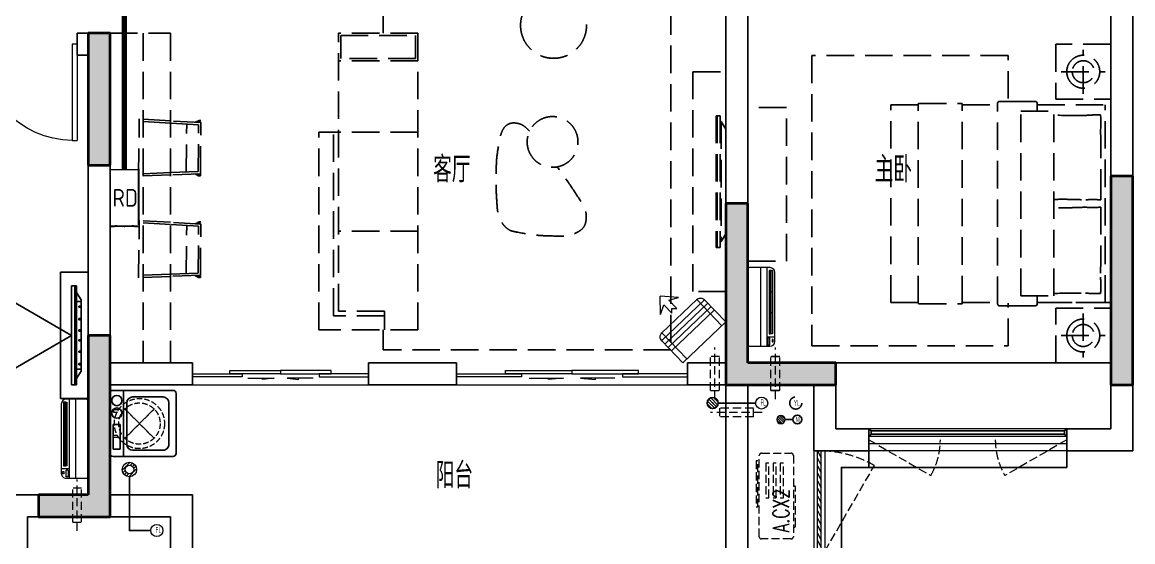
# Model space of a CAD drawing. Extents: x 3753737 to 4713801, y -857380 to 24339.
# Drawn here: x 4080914 to 4091013, y -768450 to -763723 of the extents above; entities that cross this region are included whole.
import ezdxf
from ezdxf.enums import TextEntityAlignment as Align

# ---------------------------------------------------------------- set-up
doc = ezdxf.new("R2010")
doc.units = 0
doc.header["$LTSCALE"] = 1000
doc.header["$MEASUREMENT"] = 0
for name, pattern in [('$1$DASH', [0.35, 0.25, -0.1]), ('A户型$0$DASH', [0.35, 0.25, -0.1]), ('DASH', [0.35, 0.25, -0.1]), ('HIDDEN', [0.375, 0.25, -0.125])]:
    doc.linetypes.add(name, pattern=pattern)
doc.layers.get('0').update_dxf_attribs({"linetype": 'CONTINUOUS'})
for name, color, linetype in [('!!电气', 1, 'CONTINUOUS'), ('3-栏杆1', 252, 'CONTINUOUS'), ('3.5方案汇报，与郭总、侯月琴确定户型_t8$0$2020.03.04 -1安徽标准化洋房户型(UA）_t8_t8$0$fur', 252, 'CONTINUOUS'), ('3.5方案汇报，与郭总、侯月琴确定户型_t8$0$2020.03.04 -1安徽标准化洋房户型(UA）_t8_t8$0$FURN', 252, 'CONTINUOUS'), ('3.5方案汇报，与郭总、侯月琴确定户型_t8$0$2020.03.04 -1安徽标准化洋房户型(UA）_t8_t8$0$看线', 154, 'CONTINUOUS'), ('5fur', 175, 'CONTINUOUS'), ('LVTRY', 252, 'CONTINUOUS'), ('VPIPE-凝结', 150, 'CONTINUOUS'), ('VPIPE-雨水', 4, 'DASH'), ('WALL', 252, 'CONTINUOUS'), ('WIRE-综合布线', 5, 'DASH'), ('看线', 185, 'CONTINUOUS')]:
    doc.layers.add(name, color=color, linetype=linetype)
for name, color, linetype, lineweight in [('COLUMN', 252, 'CONTINUOUS', 40), ('EQUIP-消防', 3, 'CONTINUOUS', 20), ('EQUIP_地漏', 7, 'CONTINUOUS', 18), ('PUB_HATCH', 8, 'CONTINUOUS', 9), ('PUB_TEXT', 7, 'CONTINUOUS', 20), ('VPIPE-废水', 31, 'TG_F', 18), ('WINDOW', 146, 'CONTINUOUS', 20), ('平面-空调室内机', 176, 'CONTINUOUS', 9), ('平面-空调预留孔', 252, 'CONTINUOUS', 15), ('粉刷', 251, 'CONTINUOUS', 9)]:
    doc.layers.add(name, color=color, linetype=linetype, lineweight=lineweight)
doc.styles.add('_TCH_DIM', font='SIMPLEX', dxfattribs={"bigfont": 'GBCBIG'})
doc.styles.get("Standard").update_dxf_attribs({"font": 'gbenor.shx', "bigfont": 'gbcbig.shx'})
doc.styles.add('TG_LINETYPE', font='SIMPLEX', dxfattribs={"width": 0.8, "height": 3, "bigfont": 'HZTXT'})
doc.linetypes.add('TG_F', pattern='A,2,-0.3,["F",TG_LINETYPE,S=0.1,R=0,X=-0.23,Y=-0.15],0', length=2.3)

# ---------------------------------------------------------------- blocks, each defined once
blk = doc.blocks.new('GFDGFSDFGD')
at = {"layer": 'PUB_HATCH'}
for points in [[(461417, 368724), (461217, 368724), (461217, 367524), (461417, 367524)], [(470717, 367424), (470517, 367424), (470517, 365524), (470717, 365524)], [(468017, 365524), (468017, 365724), (467217, 365724), (467217, 367174), (467017, 367174), (467017, 365524)], [(460767, 364324), (461417, 364324), (461417, 365974), (461217, 365974), (461217, 364524), (460767, 364524)]]:
    blk.add_hatch(color=256, dxfattribs=at).paths.add_polyline_path(points)
at = {"layer": 'COLUMN', "color": 252}
for p, q in [((461417, 368724), (461217, 368724)), ((461217, 368724), (461217, 367524)), ((461417, 367524), (461417, 368724)), ((461217, 367524), (461417, 367524)), ((470717, 367424), (470517, 367424)), ((470517, 367424), (470517, 365524)), ((470717, 365524), (470717, 367424)), ((467217, 367174), (467017, 367174)), ((467017, 367174), (467017, 365524)), ((467217, 365724), (467217, 367174)), ((461417, 365974), (461217, 365974)), ((461217, 365974), (461217, 364524)), ((461417, 364324), (461417, 365974)), ((468017, 365724), (467217, 365724)), ((468017, 365524), (468017, 365724)), ((467017, 365524), (468017, 365524)), ((470517, 365524), (470717, 365524)), ((461217, 364524), (460767, 364524)), ((460767, 364524), (460767, 364324)), ((460767, 364324), (461417, 364324))]:
    blk.add_line(p, q, dxfattribs=at)
blk = doc.blocks.new('dongkong')
at = {"layer": '平面-空调预留孔', "color": 8, "linetype": 'HIDDEN', "ltscale": 0.3}
for p, q in [((-603796, 210900), (-603796, 210431)), ((-603836, 210821), (-603836, 210511)), ((-603836, 210821), (-603756, 210821)), ((-603756, 210821), (-603756, 210511))]:
    blk.add_line(p, q, dxfattribs=at)
blk.add_lwpolyline([(-603756, 210511), (-603836, 210511)], dxfattribs=at)
blk = doc.blocks.new('A$C001338C2')
at = {"color": 8}
for p, q in [((845, 304), (55, 304)), ((109, 215), (109, 304)), ((0, 249), (0, 22)), ((900, 22), (900, 249)), ((22, 0), (878, 0))]:
    blk.add_line(p, q, dxfattribs=at)
at = {"color": 8, "lineweight": 5}
for p, q in [((865, 279), (144, 279)), ((144, 279), (144, 266)), ((387, 279), (144, 279)), ((144, 279), (144, 253)), ((144, 266), (865, 266)), ((144, 240), (144, 253)), ((144, 253), (865, 253)), ((387, 240), (387, 279)), ((865, 279), (622, 279)), ((622, 279), (622, 240)), ((865, 253), (865, 279)), ((865, 266), (865, 240)), ((900, 215), (0, 215)), ((900, 143), (0, 143)), ((865, 240), (144, 240)), ((622, 240), (387, 240))]:
    blk.add_line(p, q, dxfattribs=at)
at = {"color": 8}
for points in [[(73, 275), (57, 275, -0.414214), (51, 281), (51, 283, -0.414214), (57, 289), (73, 289, -0.414214), (79, 283), (79, 281, -0.414214)], [(89, 226), (22, 226, -0.414214), (17, 232), (17, 243, -0.414214), (22, 249), (89, 249, -0.414214), (95, 243), (95, 232, -0.414214)]]:
    blk.add_lwpolyline(points, format="xyb", close=True, dxfattribs=at)
for centre, radius, start, end in [((55, 249), 55, 90, 180), ((845, 249), 55, 360, 90), ((22, 22), 22, 180, 270), ((878, 22), 22, 270, 360)]:
    blk.add_arc(centre, radius, start, end, dxfattribs=at)
blk = doc.blocks.new('$lvtry$00000171')
for p, q in [((-74, 11), (-11, 74)), ((-70, -27), (27, 70)), ((-53, -53), (53, 53)), ((-27, -70), (70, 27)), ((11, -74), (74, -11))]:
    blk.add_line(p, q)
blk.add_circle((0, 0), 75)
blk.add_point((0, 0))
blk = doc.blocks.new('$TwtSys$00000141')
at = {"color": 252}
for p, q in [((-47, 4), (-5, 46)), ((-47, 4), (-5, 46)), ((-44, -18), (18, 44)), ((-44, -18), (18, 44)), ((-33, -33), (33, 33)), ((-33, -33), (33, 33)), ((-16, -44), (44, 16)), ((-16, -44), (44, 16)), ((6, -46), (46, -6)), ((6, -46), (46, -6))]:
    blk.add_line(p, q, dxfattribs=at)
blk.add_circle((0, 0), 47, dxfattribs=at)
blk.add_circle((0, 0), 47, dxfattribs=at)
blk = doc.blocks.new('RECTANG')
for p, q in [((1, 1), (0, 1)), ((0, 1), (0, 0)), ((1, 0), (1, 1)), ((0, 0), (1, 0))]:
    blk.add_line(p, q)
blk = doc.blocks.new('洗衣机')
at = {"layer": 'LVTRY'}
for p, q in [((3790994, 243445), (3790994, 242899)), ((3791567, 243472), (3791021, 243472)), ((3791117, 243472), (3791117, 242872)), ((3791199, 243413), (3791475, 243413)), ((3791595, 242899), (3791595, 243445)), ((3791145, 242982), (3791145, 243358)), ((3791529, 243358), (3791529, 242982)), ((3791475, 242928), (3791199, 242928)), ((3791021, 242872), (3791567, 242872))]:
    blk.add_line(p, q, dxfattribs=at)
at = {"layer": 'LVTRY', "extrusion": (0, 0, -1)}
for centre, major_axis, start_param, end_param in [((3791021, 243445), (0, 27.6), -1.570796, 0), ((3791055, 243380), (0, 46.9), 3.141593, 9.424778), ((3791199, 243358), (0, 54.7), 4.712389, 6.283185), ((3791475, 243358), (0, 54.7), 0, 1.570796), ((3791567, 243445), (0, 27.6), 0, 1.570796), ((3791055, 243266), (0, 46.9), 3.141593, 9.424778), ((3791021, 242899), (0, 27.6), 3.141593, 4.712389), ((3791199, 242982), (0, 54.7), 3.141593, 4.712389), ((3791475, 242982), (0, 54.7), 1.570796, 3.141593), ((3791567, 242899), (0, 27.6), 1.570796, 3.141593)]:
    blk.add_ellipse(centre, major_axis=major_axis, ratio=0.986385, start_param=start_param, end_param=end_param, dxfattribs=at)
at = {"layer": 'LVTRY', "xscale": 63.25620569481588, "yscale": 224.5369532744355, "zscale": 64.12934308941763, "rotation": 180}
blk.add_blockref('RECTANG', (3791085, 243162), dxfattribs=at)
blk = doc.blocks.new('$TwtSys$00000543')
at = {"color": 252}
for p, q in [((-94, -9), (9, 94)), ((-9, -94), (94, 9)), ((12, 55), (42, 84)), ((40, 40), (66, 66)), ((55, 12), (84, 42)), ((-84, -42), (-55, -12)), ((-66, -66), (-40, -40)), ((-42, -84), (-12, -55))]:
    blk.add_line(p, q, dxfattribs=at)
for radius in [94, 56.4]:
    blk.add_circle((0, 0), radius, dxfattribs=at)
blk = doc.blocks.new('dnfhfn')
at = {"color": 252, "linetype": '$1$DASH', "ltscale": 0.2}
for p, q in [((102, 463, 0), (122, 463, 0)), ((102, 417, 0), (102, 463, 0)), ((122, 463, 0), (122, 429, 0)), ((353, 463, 0), (333, 463, 0)), ((333, 463, 0), (333, 429, 0)), ((353, 417, 0), (353, 463, 0))]:
    blk.add_line(p, q, dxfattribs=at)
at = {"color": 252, "linetype": '$1$DASH', "ltscale": 0.2, "elevation": 0}
for points in [[(95, 360), (95, 360), (360, 95), (360, 95)], [(360, 360), (95, 95), (95, 95), (360, 360)]]:
    blk.add_lwpolyline(points, close=True, dxfattribs=at)
at = {"color": 252, "linetype": '$1$DASH', "ltscale": 0.2}
for radius in [228, 188]:
    blk.add_circle((228, 228, 0), radius, dxfattribs=at)
blk = doc.blocks.new('fergve')
at = {"layer": '平面-空调预留孔', "color": 8, "linetype": 'DASH', "ltscale": 0.3}
for p, q in [((119063, 54988), (119063, 54978)), ((119073, 54968), (119426, 54968)), ((119436, 54978), (119436, 54988))]:
    blk.add_line(p, q, dxfattribs=at)
blk.add_lwpolyline([(119716, 54988), (118976, 54988, -0.414214), (118956, 55008), (118956, 55278, -0.414214), (118976, 55298), (119716, 55298, -0.414214), (119736, 55278), (119736, 55008, -0.414214)], format="xyb", close=True, dxfattribs=at)
for points in [[(119667, 55327), (119247, 55327), (119247, 55312), (119667, 55312)], [(119645, 55239), (119330, 55239), (119330, 55210), (119645, 55210)], [(119645, 55173), (119330, 55173), (119330, 55144), (119645, 55144)], [(119645, 55108), (119330, 55108), (119330, 55079), (119645, 55079)]]:
    blk.add_lwpolyline(points, close=True, dxfattribs=at)
for centre, start, end in [((119073, 54978), 180, 270), ((119426, 54978), 270, 0)]:
    blk.add_arc(centre, 10, start, end, dxfattribs=at)
at = {"layer": '平面-空调预留孔', "color": 8, "linetype": 'DASH', "ltscale": 0.3, "style": '_TCH_DIM', "width": 0.705882}
blk.add_text('A.CX2', height=146.9, dxfattribs=at).set_placement((119015, 55027))
blk = doc.blocks.new('dasdasf1sa2f31as32f')
at = {"color": 8}
for p, q in [((-116, 586), (43, 640)), ((83, 477), (43, 640)), ((-270, 524), (-428, 237)), ((135, 245), (-339, 505)), ((-270, 524), (114, 314)), ((-23, 586), (-116, 586)), ((-23, 586), (-73, 493)), ((32, 555), (-18, 463)), ((83, 477), (32, 555)), ((-473, 260), (-339, 504)), ((93, 169), (-381, 428)), ((115, 208), (-359, 468)), ((-31, 504), (-73, 493)), ((-18, 463), (-31, 504)), ((72, 132), (-401, 392)), ((114, 314), (-44, 26)), ((0, 0), (-473, 260)), ((134, 244), (0, 0))]:
    blk.add_line(p, q, dxfattribs=at)
for centre, start, end in [((-294, 479), 61.2593, 151.2593), ((89, 269), 331.2593, 61.2593)]:
    blk.add_arc(centre, 51.3, start, end, dxfattribs=at)
blk = doc.blocks.new('GDGDRGDGDRGDR')
at = {"layer": '平面-空调室内机', "ltscale": 0.3, "xscale": -1}
for p, rotation in [((1070713, 653503), 180), ((256446, 1046278), 270)]:
    blk.add_blockref('dongkong', p, dxfattribs=dict(at, rotation=rotation))
at = {"layer": '平面-空调预留孔', "xscale": -1, "rotation": 15.00000000331026}
blk.add_blockref('dasdasf1sa2f31as32f', (466626, 442932), dxfattribs=at)
at = {"layer": '平面-空调预留孔', "rotation": 90}
blk.add_blockref('fergve', (522618, 322375), dxfattribs=at)
blk = doc.blocks.new('FGDGDGRDGRRD')
at = {"layer": '5fur', "color": 252, "linetype": 'A户型$0$DASH'}
for p, q in [((423435, 366695), (423435, 363577)), ((426050, 366458), (426050, 366695)), ((425735, 363758), (425735, 366458)), ((425735, 366458), (426457, 366458)), ((426437, 366438), (425757, 366438)), ((425757, 366438), (425757, 366228)), ((426437, 366228), (426437, 366438)), ((426457, 363928), (426457, 366458)), ((428535, 366458), (427985, 366458)), ((427985, 366458), (427985, 363458)), ((428235, 366458), (428235, 363458)), ((428535, 363458), (428535, 366458)), ((419435, 366358), (419935, 366358)), ((419435, 365858), (419435, 366358)), ((419435, 366358), (419935, 366358)), ((419435, 365858), (419435, 366358)), ((419685, 365908), (419685, 366308)), ((419685, 365908), (419685, 366308)), ((419935, 366358), (419935, 365858)), ((419935, 366358), (419935, 365858)), ((420369, 365863), (420369, 366254)), ((420369, 366254), (422153, 366254)), ((420369, 365863), (420369, 366254)), ((420369, 366254), (422153, 366254)), ((422153, 366254), (422153, 363613)), ((422153, 366254), (422153, 363613)), ((425735, 366208), (426457, 366208)), ((425757, 366228), (426437, 366228)), ((419885, 366108), (419485, 366108)), ((419885, 366108), (419485, 366108)), ((423235, 366108), (422935, 366108)), ((422935, 366108), (422935, 364108)), ((423235, 364108), (423235, 366108)), ((419935, 365858), (419435, 365858)), ((419935, 365858), (419435, 365858)), ((419435, 365808, 0), (419435, 364008)), ((419435, 364008), (419435, 365808, 0)), ((420104, 365808, 0), (419435, 365808)), ((419435, 365808, 0), (419435, 364008)), ((419435, 364008), (419435, 365808, 0)), ((420104, 365808, 0), (419435, 365808)), ((419485, 364008, 0), (419485, 365808, 0)), ((419485, 364008, 0), (419485, 365808, 0)), ((420105, 365826, 0), (420102, 365808, 0)), ((420105, 365826, 0), (420102, 365808, 0)), ((420104, 365748, 0), (420104, 365820, 0)), ((420104, 365748, 0), (420104, 365820, 0)), ((420107, 365832, 0), (420105, 365826, 0)), ((420107, 365832, 0), (420105, 365826, 0)), ((420113, 365837, 0), (420107, 365832, 0)), ((420113, 365837, 0), (420107, 365832, 0)), ((420122, 365838, 0), (420113, 365837, 0)), ((420122, 365838, 0), (420113, 365837, 0)), ((420303, 365838, 0), (420122, 365838, 0)), ((420446, 365838, 0), (420122, 365838, 0)), ((420303, 365838, 0), (420122, 365838, 0)), ((420446, 365838, 0), (420122, 365838, 0)), ((420464, 363996, 0), (420464, 365820, 0)), ((420464, 363996, 0), (420464, 365820, 0)), ((420785, 365808, 0), (420464, 365808, 0)), ((420785, 365808, 0), (420464, 365808, 0)), ((420785, 364002, 0), (420785, 365814, 0)), ((420785, 364002, 0), (420785, 365814, 0)), ((421179, 365820, 0), (420791, 365820, 0)), ((421179, 365820, 0), (420791, 365820, 0)), ((421185, 364002, 0), (421185, 365814, 0)), ((421185, 364002, 0), (421185, 365814, 0)), ((421435, 365808, 0), (421185, 365808, 0)), ((421435, 365808, 0), (421185, 365808, 0)), ((421435, 364008, 0), (421435, 365808, 0)), ((421435, 364008, 0), (421435, 365808, 0)), ((419954, 364068, 0), (419954, 365748, 0)), ((420254, 365748, 0), (419954, 365748, 0)), ((419954, 364068, 0), (419954, 365748, 0)), ((420254, 365748, 0), (419954, 365748, 0)), ((420254, 364068, 0), (420254, 365748, 0)), ((420254, 364068, 0), (420254, 365748, 0)), ((422385, 364383), (422385, 365783)), ((422385, 365783), (422735, 365783)), ((422385, 364383), (422385, 365783)), ((422385, 365783), (422735, 365783)), ((422735, 365783), (422735, 364383)), ((422735, 365783), (422735, 364383)), ((422987, 365708), (422987, 364508)), ((422987, 365708), (423024, 365708)), ((422987, 365708), (422987, 364508)), ((422987, 365708), (423024, 365708)), ((423024, 365708), (423008, 365708)), ((423024, 365708), (423008, 365708)), ((423014, 365708), (423014, 364508)), ((423014, 365708), (423014, 364508)), ((423024, 365708), (423024, 364508)), ((423024, 365708), (423024, 364508)), ((422978, 365655), (422935, 365584)), ((422978, 365655), (422935, 365584)), ((422978, 365655), (422978, 364562)), ((422987, 365655), (422978, 365655)), ((422978, 365655), (422978, 364562)), ((422987, 365655), (422978, 365655)), ((427709, 365664), (427726, 365664)), ((427709, 365664), (427737, 365647)), ((427709, 365645), (427985, 365661)), ((427709, 365651), (427716, 365645)), ((427714, 365180), (427709, 365645)), ((427726, 365664), (427757, 365648)), ((427730, 365626), (427985, 365641)), ((427734, 365200), (427730, 365626)), ((427842, 365195), (427838, 365633)), ((427985, 365661), (428269, 365678)), ((427985, 365641), (428270, 365658)), ((428275, 365158), (428269, 365678)), ((422935, 365584), (422935, 364633)), ((425735, 365558), (426635, 365558)), ((426502, 363888), (426502, 365558)), ((426635, 363758), (426635, 365558)), ((427734, 365200), (427985, 365190)), ((427985, 365190), (428274, 365178)), ((427714, 365180), (427985, 365170)), ((427714, 365175), (427721, 365180)), ((427714, 365161), (427742, 365179)), ((427714, 365175), (427714, 365161)), ((427714, 365161), (427731, 365161)), ((427731, 365161), (427761, 365178)), ((427985, 365170), (428275, 365158)), ((427709, 364741), (427726, 364741)), ((427709, 364741), (427737, 364723)), ((427709, 364721), (427985, 364738)), ((427709, 364727), (427716, 364722)), ((427714, 364257), (427709, 364721)), ((427726, 364741), (427757, 364724)), ((427730, 364702), (427985, 364718)), ((427734, 364276), (427730, 364702)), ((427842, 364271), (427838, 364709)), ((427985, 364738), (428269, 364754)), ((427985, 364718), (428270, 364734)), ((428275, 364234), (428269, 364754)), ((422978, 364562), (422935, 364633)), ((425735, 364658), (426457, 364658)), ((422987, 364562), (422978, 364562)), ((422987, 364508), (423024, 364508)), ((422735, 364383), (422385, 364383)), ((422735, 364383), (422385, 364383)), ((427734, 364276), (427985, 364266)), ((427714, 364257), (427985, 364246)), ((427714, 364251), (427721, 364256)), ((427714, 364237), (427742, 364255)), ((427714, 364251), (427714, 364237)), ((427714, 364237), (427731, 364237)), ((427731, 364237), (427761, 364255)), ((427985, 364266), (428274, 364254)), ((427985, 364246), (428275, 364234)), ((422935, 364108), (423235, 364108)), ((419435, 364008), (420102, 364008, 0)), ((420104, 364008, 0), (419435, 364008)), ((419435, 364008), (420102, 364008, 0)), ((420104, 364008, 0), (419435, 364008)), ((420254, 364068, 0), (419954, 364068, 0)), ((420254, 364068, 0), (419954, 364068, 0)), ((420102, 364008, 0), (420104, 363989, 0)), ((420102, 364008, 0), (420104, 363989, 0)), ((420104, 364068, 0), (420104, 363996, 0)), ((420104, 364068, 0), (420104, 363996, 0)), ((420104, 363989, 0), (420111, 363981, 0)), ((420104, 363989, 0), (420111, 363981, 0)), ((420111, 363981, 0), (420122, 363978, 0)), ((420111, 363981, 0), (420122, 363978, 0)), ((420122, 363978, 0), (420303, 363978, 0)), ((420446, 363978, 0), (420122, 363978, 0)), ((420122, 363978, 0), (420303, 363978, 0)), ((420446, 363978, 0), (420122, 363978, 0)), ((420303, 363978, 0), (420303, 363978, 0)), ((420303, 363978, 0), (420303, 363978, 0)), ((420369, 363613), (420369, 364003)), ((420369, 363613), (420369, 364003)), ((420785, 364008, 0), (420464, 364008, 0)), ((420785, 364008, 0), (420464, 364008, 0)), ((421179, 363996, 0), (420791, 363996, 0)), ((421179, 363996, 0), (420791, 363996, 0)), ((421435, 364008, 0), (421185, 364008, 0)), ((421435, 364008, 0), (421185, 364008, 0)), ((419935, 363958), (419435, 363958)), ((419435, 363958), (419435, 363458)), ((419935, 363958), (419435, 363958)), ((419435, 363958), (419435, 363458)), ((419685, 363908), (419685, 363508)), ((419685, 363908), (419685, 363508)), ((419935, 363458), (419935, 363958)), ((419935, 363458), (419935, 363958)), ((426040, 363928), (426457, 363928)), ((426040, 363928), (426040, 363758)), ((426040, 363888), (426502, 363888)), ((419885, 363708), (419485, 363708)), ((419885, 363708), (419485, 363708)), ((425735, 363758), (426635, 363758)), ((426050, 363577), (426050, 363758)), ((422153, 363613), (420369, 363613)), ((422153, 363613), (420369, 363613)), ((423435, 363577), (426050, 363577)), ((419435, 363458), (419935, 363458)), ((419435, 363458), (419935, 363458)), ((427985, 363458), (428535, 363458))]:
    blk.add_line(p, q, dxfattribs=at)
for centre, radius in [((424502, 366530), 300), ((419685, 366108), 150), ((419685, 366108), 150), ((419685, 366108), 100), ((419685, 366108), 100), ((424511, 365469), 231), ((419685, 363708), 150), ((419685, 363708), 150), ((419685, 363708), 100), ((419685, 363708), 100)]:
    blk.add_circle(centre, radius, dxfattribs=at)
for centre, radius, start, end in [((420122, 365820, 0), 18, 90, 180), ((420122, 365820, 0), 18, 90, 180), ((420446, 365820, 0), 18, 0, 90), ((420446, 365820, 0), 18, 0, 90), ((420791, 365814, 0), 6, 90, 180), ((420791, 365814, 0), 6, 90, 180), ((421179, 365814, 0), 6, 0, 90), ((421179, 365814, 0), 6, 0, 90), ((421458, 365648, 0), 1932, 178.0298, 182.4617), ((421458, 365648, 0), 1932, 178.0298, 182.4617), ((419559, 364562, 0), 1153, 84.6984, 91.5682), ((419559, 364562, 0), 1153, 84.6984, 91.5682), ((419747, 371328, 0), 5619, 269.1694, 272.1087), ((419747, 371328, 0), 5619, 269.1694, 272.1087), ((426651, 365325, 0), 7127, 178.0255, 181.0678), ((426651, 365325, 0), 7127, 178.0255, 181.0678), ((457242, 365061, 0), 37717, 179.8018, 180.1836), ((457242, 365061, 0), 37717, 179.8018, 180.1836), ((419599, 364283, 0), 662, 84.5772, 96.3929), ((419599, 364283, 0), 662, 84.5772, 96.3929), ((419867, 361236, 0), 3711, 88.6942, 93.1822), ((419867, 361236, 0), 3711, 88.6942, 93.1822), ((442429, 364673, 0), 22905, 179.4928, 181.1014), ((442429, 364673, 0), 22905, 179.4928, 181.1014), ((419599, 365534, 0), 662, 263.5802, 275.4228), ((419599, 365534, 0), 662, 263.5802, 275.4228), ((419867, 368581, 0), 3711, 266.8178, 271.3058), ((419867, 368581, 0), 3711, 266.8178, 271.3058), ((421458, 364155, 0), 1932, 177.5383, 181.9702), ((421458, 364155, 0), 1932, 177.5383, 181.9702), ((419559, 365242, 0), 1153, 268.4318, 275.3016), ((419559, 365242, 0), 1153, 268.4318, 275.3016), ((419747, 358475, 0), 5619, 87.8913, 90.8306), ((419747, 358475, 0), 5619, 87.8913, 90.8306), ((420122, 363996, 0), 18, 180, 270), ((420122, 363996, 0), 18, 180, 270), ((420446, 363996, 0), 18, 270, 0), ((420446, 363996, 0), 18, 270, 0), ((420791, 364002, 0), 6, 180, 270), ((420791, 364002, 0), 6, 180, 270), ((421179, 364002, 0), 6, 270, 0), ((421179, 364002, 0), 6, 270, 0)]:
    blk.add_arc(centre, radius, start, end, dxfattribs=at)
for points, knots in [([(424797, 365629), (424814, 365634), (424845, 365644), (424900, 365641), (424948, 365611), (424986, 365538), (425002, 365431), (425025, 365302), (425021, 365163), (425026, 365034), (425017, 364916), (425011, 364813), (424973, 364726), (424910, 364663), (424795, 364640), (424656, 364616), (424495, 364613), (424373, 364610), (424290, 364642), (424219, 364688), (424201, 364767), (424208, 364851), (424275, 364963), (424362, 365095), (424436, 365199), (424468, 365242)], [6220.354956, 6220.354956, 6220.354956, 6220.354956, 6328.248444, 6424.175246, 6551.938256, 6664.444537, 6925.611536, 7222.839725, 7482.686159, 7791.452209, 8032.235501, 8220.613415, 8433.331676, 8613.33223, 8743.051056, 9155.054309, 9500.513737, 9749.309695, 9902.88319, 10060.117754, 10246.160301, 10376.205536, 10582.082087, 11043.082338, 11376.115328, 11376.115328, 11376.115328, 11376.115328]), ([(424720, 365566), (424729, 365576), (424748, 365595), (424774, 365617), (424792, 365626), (424797, 365629)], [6012.273466, 6012.273466, 6012.273466, 6012.273466, 6091.3752, 6182.540427, 6220.354956, 6220.354956, 6220.354956, 6220.354956])]:
    blk.add_open_spline(points, degree=3, knots=knots, dxfattribs=at)
blk = doc.blocks.new('3.5方案汇报，与郭总、侯月琴确定户型_t8$0$2020.03.04 -1安徽标准化洋房户型(UA）_t8_t8$0$sdfgsdfgsdfg')
at = {"layer": '3.5方案汇报，与郭总、侯月琴确定户型_t8$0$2020.03.04 -1安徽标准化洋房户型(UA）_t8_t8$0$FURN'}
h = blk.add_hatch(dxfattribs=at)
h.set_pattern_fill('ANSI31', color=256, scale=100, angle=225, style=0)
h.set_pattern_definition([(360, (-130272.125, -44238.089), (4e-15, 9.152), [])])
h.paths.add_polyline_path([(-68957.8, -54984.3), (-68957.8, -54178.9), (-68972, -54178.9), (-68972, -54984.3)])
for p, q in [((-68997.5, -54581.6), (-70393.9, -53775.4)), ((-68957.8, -54178.9), (-68997.5, -54178.9)), ((-68997.5, -54178.9), (-68997.5, -54984.3)), ((-68972, -54178.9), (-68972, -54984.3)), ((-68957.8, -54178.9), (-68957.8, -54984.3)), ((-68957.8, -54230.8), (-68920, -54290.5)), ((-68957.8, -54306.5), (-68920, -54306.5)), ((-68920, -54872.7), (-68920, -54290.5)), ((-68937.6, -54343.1), (-68937.6, -54352.6)), ((-68920, -54343.1), (-68937.6, -54343.1)), ((-68937.6, -54352.6), (-68920, -54352.6)), ((-68920, -54352.6), (-68920, -54343.1)), ((-68937.6, -54444.2), (-68937.6, -54453.8)), ((-68920, -54444.2), (-68937.6, -54444.2)), ((-68937.6, -54453.8), (-68920, -54453.8)), ((-68920, -54453.8), (-68920, -54444.2)), ((-68997.5, -54581.6), (-70393.9, -55387.8)), ((-68937.6, -54536.4), (-68937.6, -54546)), ((-68920, -54536.4), (-68937.6, -54536.4)), ((-68937.6, -54546), (-68920, -54546)), ((-68920, -54546), (-68920, -54536.4)), ((-68937.6, -54626.8), (-68937.6, -54617.2)), ((-68937.6, -54617.2), (-68920, -54617.2)), ((-68920, -54626.8), (-68937.6, -54626.8)), ((-68920, -54617.2), (-68920, -54626.8)), ((-68937.6, -54719), (-68937.6, -54709.4)), ((-68937.6, -54709.4), (-68920, -54709.4)), ((-68920, -54719), (-68937.6, -54719)), ((-68920, -54709.4), (-68920, -54719)), ((-68937.6, -54820.1), (-68937.6, -54810.6)), ((-68937.6, -54810.6), (-68920, -54810.6)), ((-68920, -54820.1), (-68937.6, -54820.1)), ((-68920, -54810.6), (-68920, -54820.1)), ((-68957.8, -54856.7), (-68920, -54856.7)), ((-68957.8, -54932.4), (-68920, -54872.7)), ((-68997.5, -54984.3), (-68957.8, -54984.3))]:
    blk.add_line(p, q, dxfattribs=at)
blk = doc.blocks.new('$DorLib2D$00000138')
at = {"color": 0, "linetype": 'Continuous'}
for p, q in [((-0.2875, 0), (-0.2875, 0.1538)), ((-0.2875, 0.1538), (0, 0.1538)), ((0, 0.1538), (0, 0)), ((0.2875, 0.1538), (0, 0.1538)), ((0.2875, 0), (0.2875, 0.1538)), ((-0.5, -0.1399), (-0.5, 0)), ((-0.5, 0), (-0.2188, 0)), ((0, 0), (-0.2875, 0)), ((-0.2188, 0), (-0.2188, -0.1399)), ((0, 0), (0.2875, 0)), ((0.2188, 0), (0.2188, -0.1399)), ((0.5, 0), (0.2188, 0)), ((0.5, 0), (0.5, -0.1946)), ((0.5, -0.1399), (0.5, 0)), ((-0.2188, -0.1399), (-0.5, -0.1399)), ((0.2188, -0.1399), (0.5, -0.1399)), ((-0.1857, -0.186), (-0.037, -0.186)), ((-0.037, -0.186), (-0.1019, -0.2583)), ((-0.1019, -0.2583), (-0.1019, -0.186)), ((0.1857, -0.186), (0.037, -0.186)), ((0.037, -0.186), (0.1019, -0.2583)), ((0.1019, -0.2583), (0.1019, -0.186))]:
    blk.add_line(p, q, dxfattribs=at)
blk = doc.blocks.new('$WINLIB2D$00000001')
at = {"color": 0}
for points in [[(-0.5, 0.5), (-0.5, -0.5)], [(-0.5, 0.5), (0.5, 0.5)], [(0.5, -0.5), (0.5, 0.5)], [(0.5, 0.1667), (-0.5, 0.1667)], [(0.5, -0.1667), (-0.5, -0.1667)], [(-0.5, -0.5), (0.5, -0.5)]]:
    blk.add_lwpolyline(points, dxfattribs=at)
blk = doc.blocks.new('$WINLIB2D$00000039')
at = {"color": 0}
for points in [[(-0.5, 0.5), (-0.5, -0.5)], [(0.5, 0.5), (-0.5, 0.5)], [(0.5, -0.5), (0.5, 0.5)], [(-0.5, 0.167), (0.5, 0.167)], [(-0.384, -0.167), (-0.448, 0.167)], [(-0.316, -0.167), (-0.38, 0.167)], [(-0.248, -0.167), (-0.312, 0.167)], [(-0.18, -0.167), (-0.244, 0.167)], [(-0.112, -0.167), (-0.176, 0.167)], [(-0.044, -0.167), (-0.108, 0.167)], [(0.024, -0.167), (-0.04, 0.167)], [(0.092, -0.167), (0.028, 0.167)], [(0.16, -0.167), (0.096, 0.167)], [(0.228, -0.167), (0.164, 0.167)], [(0.296, -0.167), (0.232, 0.167)], [(0.364, -0.167), (0.3, 0.167)], [(0.432, -0.167), (0.368, 0.167)], [(0.5, -0.167), (0.436, 0.167)], [(-0.452, -0.167), (-0.5, 0.084)], [(-0.5, -0.167), (0.5, -0.167)], [(0.5, -0.5), (-0.5, -0.5)]]:
    blk.add_lwpolyline(points, dxfattribs=at)
blk = doc.blocks.new('$DorLib2D$00000001')
for p, q in [((0.45, 0.975), (0.5, 0.975)), ((0.45, 0), (0.45, 0.975)), ((0.5, 0), (0.5, 0.975)), ((0.5, 0), (0.45, 0))]:
    blk.add_line(p, q)
at = {"lineweight": 13}
blk.add_arc((0.475, 0), 0.975, 91.4693, 180, dxfattribs=at)
blk = doc.blocks.new('A$C1C403CBE')
at = {"layer": '3-栏杆1', "color": 252}
for p, q in [((47720.3, 1282.2), (47700, 1300)), ((47700, 1300), (47720.3, 1282.2)), ((47720.3, 1252.9), (47700, 1233.1)), ((47700, 1233.1), (47720.3, 1252.9)), ((47720.3, 1282.1), (49479.7, 1282.2)), ((47720.3, 1282.2), (47720.3, 1252.9)), ((49479.7, 1252.9), (47720.3, 1252.9)), ((49479.7, 1282.2), (49500, 1300)), ((49500, 1300), (49479.7, 1282.2)), ((49479.7, 1282.2), (49479.7, 1252.9)), ((49500, 1233.1), (49479.7, 1252.9))]:
    blk.add_line(p, q, dxfattribs=at)
at = {"layer": '3.5方案汇报，与郭总、侯月琴确定户型_t8$0$2020.03.04 -1安徽标准化洋房户型(UA）_t8_t8$0$FURN', "ltscale": 0.3}
blk.add_lwpolyline([(40350, 1575), (40600, 1575), (40600, 2725), (40350, 2725)], close=True, dxfattribs=at)
at = {"layer": '3.5方案汇报，与郭总、侯月琴确定户型_t8$0$2020.03.04 -1安徽标准化洋房户型(UA）_t8_t8$0$看线', "color": 252, "ltscale": 10}
blk.add_line((47400, 1900), (49900, 1900), dxfattribs=at)
at = {"layer": 'VPIPE-凝结', "color": 252, "ltscale": 0.1}
blk.add_line((46670, 1535), (46330, 1535), dxfattribs=at)
for points in [[(46937.6, 1385), (47010, 1385)], [(41170, 375), (40975.9, 375), (40975.9, 864.2)]]:
    blk.add_lwpolyline(points, dxfattribs=at)
at = {"layer": 'VPIPE-凝结', "color": 252}
blk.add_circle((47050, 1385), 40, dxfattribs=at)
at = {"layer": 'VPIPE-废水', "color": 252}
for centre in [(46725, 1535), (41225, 375)]:
    blk.add_circle(centre, 55, dxfattribs=at)
at = {"layer": 'VPIPE-雨水', "color": 252}
blk.add_circle((47035, 1535), 55, dxfattribs=at)
at = {"layer": 'WALL', "color": 252}
for p, q in [((50100, 1100), (50100, 6300)), ((49900, 1300), (49900, 6200)), ((46400, 5200), (46400, 1900)), ((46600, 1900), (46600, 5200)), ((40800, 4900), (40500, 4900)), ((40500, 4900), (40500, 4700)), ((40800, 1900), (40800, 4900)), ((40500, 4700), (40600, 4700)), ((40600, 1800), (40600, 4700)), ((41550.1, 1900), (40800, 1900)), ((41550.1, 1700), (41550.1, 1900)), ((43950, 1900), (43150.1, 1900)), ((43150.1, 1900), (43150.1, 1700)), ((43950, 1700), (43950, 1900)), ((46400, 1900), (46050, 1900)), ((46050, 1900), (46050, 1700)), ((46600, 1900), (47400, 1900)), ((47400, 1300), (47400, 1900)), ((40600, 700), (40600, 1800)), ((40800, 1700), (41550.1, 1700)), ((40800, 700), (40800, 1700)), ((43150.1, 1700), (43950, 1700)), ((46050, 1700), (46400, 1700)), ((46400, 100), (46400, 1700)), ((46600, 1700), (47200, 1700)), ((46600, 100), (46600, 1700)), ((47200, 1100), (47200, 1700)), ((47700, 1300), (47400, 1300)), ((47700, 1100), (47700, 1300)), ((49900, 1300), (49500, 1300)), ((49500, 1300), (49500, 1100)), ((47200, 1100), (47700, 1100)), ((49500, 1100), (50100, 1100)), ((39850, 700), (40600, 700)), ((40800, 700), (41550, 700)), ((41550, 100), (41550, 700)), ((40050, 500), (40700, 500)), ((40050, -100), (40050, 500)), ((40700, 500), (41350, 500)), ((41350, 0), (41350, 500))]:
    blk.add_line(p, q, dxfattribs=at)
at = {"layer": 'WINDOW', "color": 252}
for p, q in [((41550.1, 1700), (43150.1, 1700)), ((43950, 1700), (46050, 1700))]:
    blk.add_line(p, q, dxfattribs=at)
at = {"layer": 'WINDOW', "color": 252, "linetype": 'DASH', "ltscale": 0.3}
for points in [[(47700, 1200), (48263.1, 875.4, 0.1314846), (48350, 1200)], [(49500, 1200), (48936.9, 875.4, -0.1314846), (48850, 1200)], [(47250, 100), (47750, 966, 0.1316525), (47250, 1100)]]:
    blk.add_lwpolyline(points, format="xyb", dxfattribs=at)
at = {"layer": '看线', "color": 252, "ltscale": 0.5}
for points in [[(49500, 1100), (49500, 950), (47450, 950), (47450, 100)], [(49500, 1100), (49500, 950), (47700, 950), (47700, 1100)]]:
    blk.add_lwpolyline(points, dxfattribs=at)
at = {"color": 252}
for name, p in [('GFDGFSDFGD', (-420616.6, -363823.7)), ('GDGDRGDGDRGDR', (-420616.6, -441032.1))]:
    blk.add_blockref(name, p, dxfattribs=at)
at = {"xscale": -1}
blk.add_blockref('FGDGDGRDGRRD', (469334.8, -361558.3), dxfattribs=at)
at = {"layer": '3.5方案汇报，与郭总、侯月琴确定户型_t8$0$2020.03.04 -1安徽标准化洋房户型(UA）_t8_t8$0$fur', "xscale": -1.1175, "yscale": 1.1175, "zscale": 1.1175, "rotation": 180}
blk.add_blockref('3.5方案汇报，与郭总、侯月琴确定户型_t8$0$2020.03.04 -1安徽标准化洋房户型(UA）_t8_t8$0$sdfgsdfgsdfg', (117554.7, -58844.9), dxfattribs=at)
at = {"layer": 'EQUIP_地漏', "color": 252, "xscale": 0.8, "yscale": -0.8, "zscale": 0.8, "rotation": 180}
blk.add_blockref('$TwtSys$00000141', (46900, 1385), dxfattribs=at)
at = {"layer": 'EQUIP_地漏', "color": 252, "xscale": 0.7000000000000001, "yscale": 0.7000000000000001, "zscale": 0.7000000000000001}
blk.add_blockref('$TwtSys$00000543', (40975.9, 930), dxfattribs=at)
at = {"layer": 'LVTRY', "color": 252, "xscale": 0.6666666667107825, "yscale": 0.6666666667107825, "rotation": 269.9999999939778}
blk.add_blockref('$lvtry$00000171', (46280, 1535), dxfattribs=at)
at = {"layer": 'WINDOW', "color": 252}
for name, p, xscale, yscale, zscale, rotation in [('$DorLib2D$00000001', (40050, 4800), 900, -900, 900, 1.101422729913818e-09), ('$DorLib2D$00000138', (42350.1, 1800), 1600, 200, 1600, 1.05571687412389e-09), ('$DorLib2D$00000138', (45000, 1800), 2100, 200, 2100, 1.05571687412389e-09), ('$WINLIB2D$00000001', (48600, 1200), 1800, 200, 1800, 179.9999999950641), ('$WINLIB2D$00000039', (47250, 600), -1000, 100, -1000, 270)]:
    blk.add_blockref(name, p, dxfattribs=dict(at, xscale=xscale, yscale=yscale, zscale=zscale, rotation=rotation))
at = {"layer": '平面-空调室内机', "color": 252, "ltscale": 0.3, "rotation": 180}
blk.add_blockref('dongkong', (-556945.9, 212470.8), dxfattribs=at)
at = {"layer": '平面-空调室内机', "color": 252, "ltscale": 0.3, "xscale": -1, "rotation": 180}
for p in [(650646.1, 212470.8), (644295.9, 211270.8)]:
    blk.add_blockref('dongkong', p, dxfattribs=at)
at = {"layer": '平面-空调预留孔', "color": 252, "yscale": 0.800000000046565, "zscale": 0.800000000046565}
for p, xscale, rotation in [((46600.1, 2050), -0.800000000046565, 269.9999997665698), ((40599.8, 850), 0.800000000046565, 90.00000023343011)]:
    blk.add_blockref('A$C001338C2', p, dxfattribs=dict(at, xscale=xscale, rotation=rotation))
at = {"layer": '平面-空调预留孔', "color": 252, "rotation": 89.99999999999304}
blk.add_blockref('dnfhfn', (41295.1, 1120.3, 0), dxfattribs=at)
at = {"layer": '粉刷', "color": 252}
blk.add_blockref('洗衣机', (-3750193.7, -241822.4), dxfattribs=at)
at = {"layer": 'PUB_TEXT', "color": 252}
for s, p in [('客厅', (43737.1, 3542.5)), ('主卧', (47752, 3542.5)), ('阳台', (43760.5, 759.3))]:
    blk.add_text(s, height=236.31, dxfattribs=at).set_placement(p)
at = {"layer": 'PUB_TEXT', "color": 252, "width": 0.6}
for s, p in [('FL', (46714, 1511.2)), ('YL', (47016.8, 1507)), ('NL', (47033.2, 1357)), ('FL', (41214, 351.2))]:
    blk.add_text(s, height=56, dxfattribs=at).set_placement(p)
blk = doc.blocks.new('$equip$00002771')
for p, q in [((-0.65, 0.65), (-0.65, 0)), ((0.65, 0.65), (-0.65, 0.65)), ((0.65, 0), (0.65, 0.65)), ((-0.65, 0), (0.65, 0))]:
    blk.add_line(p, q)
at = {"const_width": 0.04}
blk.add_lwpolyline([(-0.65, 0.65), (-0.65, 0), (0.65, 0), (0.65, 0.65), (-0.65, 0.65), (-0.65, 0)], dxfattribs=at)
for p in [(0, 0.65), (-0.65, 0.325), (0.65, 0.325), (0, 0)]:
    blk.add_point(p)
at = {"color": 7}
blk.add_attdef('$TEXT$', text='', height=0.4, dxfattribs=at).set_placement((0.006, 0.343), align=Align.MIDDLE_CENTER)
at = {"color": 7, "flags": 1}
for tag, height, p in [('B', 0.4, (0.905, 0.246)), ('A', 0.00002, (0, 0))]:
    blk.add_attdef(tag, text='', height=height, dxfattribs=at).set_placement(p, align=Align.MIDDLE_CENTER)

msp = doc.modelspace()

# ---------------------------------------------------------------- linework, layer by layer
at = {"layer": 'WIRE-综合布线', "color": 4, "const_width": 50}
msp.add_lwpolyline([(4078964, -760721.7), (4081843.4, -763245.2), (4081843.4, -765062.9)], dxfattribs=at)

# ---------------------------------------------------------------- block references
at = {"layer": '!!电气'}
msp.add_blockref('A$C1C403CBE', (4040913.4, -768722.9), dxfattribs=at)
at = {"layer": 'EQUIP-消防', "color": 6}
ref = msp.add_blockref('$equip$00002771', (4081713.4, -765322.9), dxfattribs=dict(at, xscale=-400, yscale=400, zscale=400, rotation=269.9999999997599))
ref.add_attrib('$TEXT$', 'RD', dxfattribs={"layer": '0', "color": 7, "height": 160}).set_placement((4081850.6, -765320.4), align=Align.MIDDLE_CENTER)

doc.saveas('drawing.dxf')
